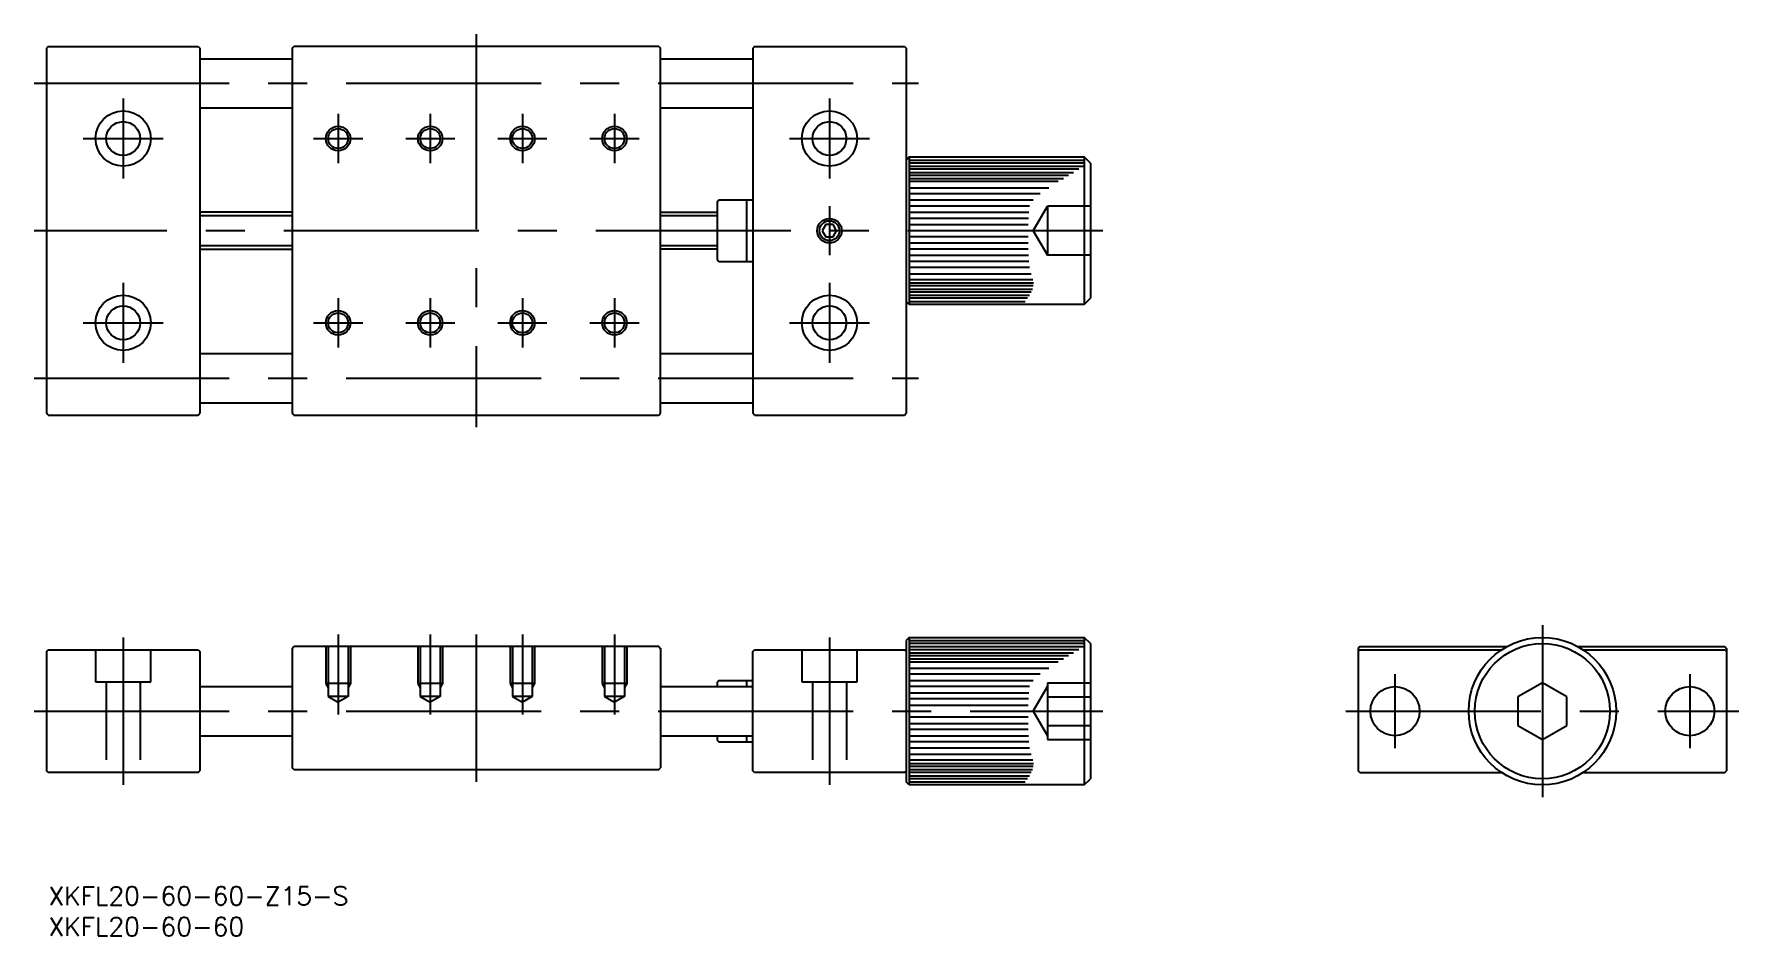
# Model space of a CAD drawing. Extents: x -246 to 32, y -37 to 110.
import ezdxf

# ---------------------------------------------------------------- set-up
doc = ezdxf.new("R2010")
doc.units = 0
doc.linetypes.add('CENTER', pattern=[50.8, 31.75, -6.35, 6.35, -6.35])
doc.linetypes.add('DASHED', pattern=[19.05, 12.7, -6.35])
doc.layers.get('0').update_dxf_attribs({"linetype": 'CONTINUOUS'})
doc.layers.add('CENTER', color=1, linetype='CONTINUOUS')
doc.styles.get("Standard").update_dxf_attribs({"font": 'txt.shx', "height": 3, "bigfont": 'bigfont.shx'})

# ---------------------------------------------------------------- blocks, each defined once
blk = doc.blocks.new('*U2')
at = {"color": 7, "linetype": 'CONTINUOUS'}
blk.add_text('XKFL20-60-60-Z15-S', height=3, dxfattribs=at).set_placement((-243.26, -31.61))
blk = doc.blocks.new('*U3')
at = {"color": 7, "linetype": 'CONTINUOUS'}
blk.add_text('XKFL20-60-60', height=3, dxfattribs=at).set_placement((-243.26, -36.61))

msp = doc.modelspace()

# ---------------------------------------------------------------- linework, layer by layer
at = {"color": 7, "linetype": 'CONTINUOUS'}
for p, q in [((-243.28, 108.18), (-243.58, 107.88)), ((-243.58, 107.88), (-243.58, 48.48)), ((-243.28, 108.18), (-218.88, 108.18)), ((-218.88, 108.18), (-218.58, 107.88)), ((-218.58, 107.88), (-218.58, 48.48)), ((-218.58, 106.18), (-203.58, 106.18)), ((-203.58, 107.88), (-203.28, 108.18)), ((-203.58, 107.88), (-203.58, 48.48)), ((-143.88, 108.18), (-203.28, 108.18)), ((-143.88, 108.18), (-143.58, 107.88)), ((-143.58, 48.48), (-143.58, 107.88)), ((-143.58, 106.18), (-128.58, 106.18)), ((-128.28, 108.18), (-128.58, 107.88)), ((-128.58, 107.88), (-128.58, 48.48)), ((-128.28, 108.18), (-103.88, 108.18)), ((-103.88, 108.18), (-103.58, 107.88)), ((-103.58, 107.88), (-103.58, 48.48)), ((-218.58, 98.18), (-203.58, 98.18)), ((-143.58, 98.18), (-128.58, 98.18)), ((-103.08, 90.18), (-103.58, 89.68)), ((-103.58, 89.68), (-103.58, 66.68)), ((-103.08, 90.18), (-74.58, 90.18)), ((-103.08, 90.18), (-103.08, 66.18)), ((-103.08, 89.68), (-74.58, 89.68)), ((-74.58, 89.18), (-103.08, 89.18)), ((-74.58, 90.18), (-74.58, 66.18)), ((-73.58, 89.18), (-74.58, 90.18)), ((-73.58, 89.18), (-73.58, 67.18)), ((-103.08, 88.68), (-74.58, 88.68)), ((-75.46, 88.18), (-103.08, 88.18)), ((-103.08, 87.68), (-76.32, 87.68)), ((-77.16, 87.18), (-103.08, 87.18)), ((-103.08, 86.68), (-77.99, 86.68)), ((-78.82, 86.18), (-103.08, 86.18)), ((-103.08, 85.18), (-80.36, 85.18)), ((-81.78, 84.18), (-103.08, 84.18)), ((-203.58, 81.18), (-218.58, 81.18)), ((-143.58, 81.18), (-134.38, 81.18)), ((-134.38, 82.88), (-134.08, 83.18)), ((-134.38, 82.88), (-134.38, 73.48)), ((-134.08, 83.18), (-128.58, 83.18)), ((-129.58, 83.18), (-129.58, 73.18)), ((-103.08, 83.18), (-82.89, 83.18)), ((-83.52, 82.18), (-103.08, 82.18)), ((-103.08, 81.18), (-83.63, 81.18)), ((-116.66, 79.18), (-117.24, 78.18)), ((-117.24, 78.18), (-116.66, 77.18)), ((-115.5, 79.18), (-116.66, 79.18)), ((-114.93, 78.18), (-115.5, 79.18)), ((-115.5, 77.18), (-114.93, 78.18)), ((-83.68, 80.18), (-103.08, 80.18)), ((-103.08, 79.18), (-83.7, 79.18)), ((-218.58, 75.18), (-203.58, 75.18)), ((-134.38, 75.18), (-143.58, 75.18)), ((-116.66, 77.18), (-115.5, 77.18)), ((-83.72, 77.18), (-103.08, 77.18)), ((-103.08, 76.18), (-83.71, 76.18)), ((-83.7, 75.18), (-103.08, 75.18)), ((-134.38, 73.48), (-134.08, 73.18)), ((-134.08, 73.18), (-128.58, 73.18)), ((-103.08, 74.18), (-83.67, 74.18)), ((-83.63, 73.18), (-103.08, 73.18)), ((-83.5, 72.18), (-103.08, 72.18)), ((-103.08, 71.18), (-83.25, 71.18)), ((-82.96, 70.18), (-103.08, 70.18)), ((-103.08, 69.68), (-82.88, 69.68)), ((-103.08, 66.18), (-103.58, 66.68)), ((-82.89, 69.18), (-103.08, 69.18)), ((-103.08, 68.68), (-83.01, 68.68)), ((-83.23, 68.18), (-103.08, 68.18)), ((-103.08, 67.68), (-83.51, 67.68)), ((-83.84, 67.18), (-103.08, 67.18)), ((-103.08, 66.68), (-84.2, 66.68)), ((-74.58, 66.18), (-73.58, 67.18)), ((-74.58, 66.18), (-103.08, 66.18)), ((-218.58, 58.18), (-203.58, 58.18)), ((-143.58, 58.18), (-128.58, 58.18)), ((-218.58, 50.18), (-203.58, 50.18)), ((-143.58, 50.18), (-128.58, 50.18)), ((-243.28, 48.18), (-243.58, 48.48)), ((-243.28, 48.18), (-218.88, 48.18)), ((-218.88, 48.18), (-218.58, 48.48)), ((-203.28, 48.18), (-203.58, 48.48)), ((-203.28, 48.18), (-143.88, 48.18)), ((-143.88, 48.18), (-143.58, 48.48)), ((-128.28, 48.18), (-128.58, 48.48)), ((-128.28, 48.18), (-103.88, 48.18)), ((-103.88, 48.18), (-103.58, 48.48)), ((-103.08, 11.97), (-103.58, 11.47)), ((-103.58, 11.47), (-103.58, -11.53)), ((-103.08, 11.97), (-74.58, 11.97)), ((-103.08, 11.97), (-103.08, -12.03)), ((-103.08, 11.47), (-74.58, 11.47)), ((-74.58, 11.97), (-74.58, -12.03)), ((-73.58, 10.97), (-74.58, 11.97)), ((-243.58, 9.67), (-243.28, 9.97)), ((-243.58, 9.67), (-243.58, -9.73)), ((-243.28, 9.97), (-218.88, 9.97)), ((-218.88, 9.97), (-218.58, 9.67)), ((-218.58, 9.67), (-218.58, -9.73)), ((-203.58, 10.17), (-203.28, 10.47)), ((-203.58, 10.17), (-203.58, -9.23)), ((-143.88, 10.47), (-203.28, 10.47)), ((-143.88, 10.47), (-143.58, 10.17)), ((-143.58, 10.17), (-143.58, -9.23)), ((-128.58, 9.67), (-128.28, 9.97)), ((-128.58, -9.73), (-128.58, 9.67)), ((-128.28, 9.97), (-103.88, 9.97)), ((-103.58, 9.67), (-103.88, 9.97)), ((-103.58, 9.67), (-103.58, -9.73)), ((-74.58, 10.97), (-103.08, 10.97)), ((-103.08, 10.47), (-74.58, 10.47)), ((-75.46, 9.97), (-103.08, 9.97)), ((-103.08, 9.47), (-76.32, 9.47)), ((-77.16, 8.97), (-103.08, 8.97)), ((-103.08, 8.47), (-77.99, 8.47)), ((-73.58, 10.97), (-73.58, -11.03)), ((-29.7, 10.47), (-30, 10.17)), ((-30, 10.17), (-30, -9.73)), ((-29.7, 9.97), (-30, 9.67)), ((-29.7, 10.47), (-5.81, 10.47)), ((-29.7, 9.97), (-6.63, 9.97)), ((5.81, 10.47), (29.7, 10.47)), ((6.63, 9.97), (29.7, 9.97)), ((29.7, 10.47), (30, 10.17)), ((29.7, 9.97), (30, 9.67)), ((30, 10.17), (30, -9.73)), ((-78.82, 7.97), (-103.08, 7.97)), ((-103.08, 6.97), (-80.36, 6.97)), ((-81.78, 5.97), (-103.08, 5.97)), ((-218.58, 3.97), (-203.58, 3.97)), ((-143.58, 3.97), (-128.58, 3.97)), ((-134.08, 4.97), (-134.38, 4.67)), ((-134.38, 4.67), (-134.38, 3.97)), ((-134.08, 4.97), (-128.58, 4.97)), ((-129.58, 4.97), (-129.58, 3.97)), ((-103.08, 4.97), (-82.89, 4.97)), ((-83.52, 3.97), (-103.08, 3.97)), ((-103.08, 2.97), (-83.63, 2.97)), ((0, 4.59), (-4, 2.28)), ((4, 2.28), (0, 4.59)), ((-83.68, 1.97), (-103.08, 1.97)), ((-103.08, 0.97), (-83.7, 0.97)), ((-4, 2.28), (-4, -2.34)), ((4, -2.34), (4, 2.28)), ((-83.72, -1.03), (-103.08, -1.03)), ((-103.08, -2.03), (-83.71, -2.03)), ((-4, -2.34), (0, -4.65)), ((0, -4.65), (4, -2.34)), ((-218.58, -4.03), (-203.58, -4.03)), ((-143.58, -4.03), (-128.58, -4.03)), ((-134.38, -4.03), (-134.38, -4.73)), ((-134.38, -4.73), (-134.08, -5.03)), ((-134.08, -5.03), (-128.58, -5.03)), ((-129.58, -4.03), (-129.58, -5.03)), ((-83.7, -3.03), (-103.08, -3.03)), ((-103.08, -4.03), (-83.67, -4.03)), ((-83.63, -5.03), (-103.08, -5.03)), ((-83.5, -6.03), (-103.08, -6.03)), ((-103.08, -7.03), (-83.25, -7.03)), ((-82.96, -8.03), (-103.08, -8.03)), ((-243.28, -10.03), (-243.58, -9.73)), ((-218.88, -10.03), (-243.28, -10.03)), ((-218.88, -10.03), (-218.58, -9.73)), ((-203.28, -9.53), (-203.58, -9.23)), ((-203.28, -9.53), (-143.88, -9.53)), ((-143.88, -9.53), (-143.58, -9.23)), ((-128.28, -10.03), (-128.58, -9.73)), ((-103.88, -10.03), (-128.28, -10.03)), ((-103.88, -10.03), (-103.58, -9.73)), ((-103.08, -8.53), (-82.88, -8.53)), ((-82.89, -9.03), (-103.08, -9.03)), ((-103.08, -9.53), (-83.01, -9.53)), ((-83.23, -10.03), (-103.08, -10.03)), ((-103.08, -10.53), (-83.51, -10.53)), ((-83.84, -11.03), (-103.08, -11.03)), ((-74.58, -12.03), (-73.58, -11.03)), ((-29.7, -10.03), (-30, -9.73)), ((-29.7, -10.03), (-6.63, -10.03)), ((6.63, -10.03), (29.7, -10.03)), ((29.7, -10.03), (30, -9.73)), ((-103.08, -12.03), (-103.58, -11.53)), ((-103.08, -11.53), (-84.2, -11.53)), ((-74.58, -12.03), (-103.08, -12.03))]:
    msp.add_line(p, q, dxfattribs=at)
at = {"color": 3, "linetype": 'CONTINUOUS'}
for p, q in [((-218.58, 80.64), (-203.58, 80.64)), ((-143.58, 80.64), (-134.38, 80.64)), ((-203.58, 75.72), (-218.58, 75.72)), ((-134.38, 75.72), (-143.58, 75.72))]:
    msp.add_line(p, q, dxfattribs=at)
at = {"color": 3, "linetype": 'DASHED'}
for p, q in [((-82.89, 78.18), (-80.58, 82.18)), ((-73.58, 82.18), (-80.58, 82.18)), ((-80.58, 82.18), (-80.58, 74.18)), ((-82.89, 78.18), (-80.58, 74.18)), ((-73.58, 78.18), (-80.58, 78.18)), ((-73.58, 74.18), (-80.58, 74.18)), ((-235.58, 9.97), (-235.58, 4.77)), ((-226.58, 4.77), (-226.58, 9.97)), ((-198.08, 10.47), (-198.08, 4.47)), ((-197.7, 10.47), (-197.7, 2.37)), ((-194.46, 10.47), (-194.46, 2.37)), ((-194.08, 10.47), (-194.08, 4.47)), ((-183.08, 10.47), (-183.08, 4.47)), ((-182.7, 10.47), (-182.7, 2.37)), ((-179.46, 10.47), (-179.46, 2.37)), ((-179.08, 10.47), (-179.08, 4.47)), ((-168.08, 10.47), (-168.08, 4.47)), ((-167.7, 10.47), (-167.7, 2.37)), ((-164.46, 10.47), (-164.46, 2.37)), ((-164.08, 10.47), (-164.08, 4.47)), ((-153.08, 10.47), (-153.08, 4.47)), ((-152.7, 10.47), (-152.7, 2.37)), ((-149.46, 10.47), (-149.46, 2.37)), ((-149.08, 10.47), (-149.08, 4.47)), ((-120.58, 9.97), (-120.58, 4.77)), ((-111.58, 4.77), (-111.58, 9.97)), ((-235.58, 4.77), (-226.58, 4.77)), ((-233.83, 4.77), (-233.83, -10.03)), ((-228.33, 4.77), (-228.33, -10.03)), ((-198.08, 4.47), (-197.7, 3.81)), ((-194.08, 4.47), (-198.08, 4.47)), ((-194.08, 4.47), (-194.46, 3.81)), ((-183.08, 4.47), (-182.7, 3.81)), ((-179.08, 4.47), (-183.08, 4.47)), ((-179.08, 4.47), (-179.46, 3.81)), ((-168.08, 4.47), (-167.7, 3.81)), ((-164.08, 4.47), (-168.08, 4.47)), ((-164.08, 4.47), (-164.46, 3.81)), ((-153.08, 4.47), (-152.7, 3.81)), ((-149.08, 4.47), (-153.08, 4.47)), ((-149.08, 4.47), (-149.46, 3.81)), ((-120.58, 4.77), (-111.58, 4.77)), ((-118.83, 4.77), (-118.83, -10.03)), ((-113.33, 4.77), (-113.33, -10.03)), ((-82.89, -0.03), (-80.58, 3.97)), ((-80.58, 4.59), (-80.58, -4.65)), ((-80.58, 4.59), (-73.58, 4.59)), ((-197.7, 2.37), (-196.08, 1.43)), ((-194.46, 2.37), (-197.7, 2.37)), ((-194.46, 2.37), (-196.08, 1.43)), ((-182.7, 2.37), (-181.08, 1.43)), ((-179.46, 2.37), (-182.7, 2.37)), ((-179.46, 2.37), (-181.08, 1.43)), ((-167.7, 2.37), (-166.08, 1.43)), ((-164.46, 2.37), (-167.7, 2.37)), ((-164.46, 2.37), (-166.08, 1.43)), ((-152.7, 2.37), (-151.08, 1.43)), ((-149.46, 2.37), (-152.7, 2.37)), ((-149.46, 2.37), (-151.08, 1.43)), ((-80.58, 2.28), (-73.58, 2.28)), ((-82.89, -0.03), (-80.58, -4.03)), ((-80.58, -2.34), (-73.58, -2.34)), ((-80.58, -4.65), (-73.58, -4.65))]:
    msp.add_line(p, q, dxfattribs=at)
at = {"color": 7, "linetype": 'CONTINUOUS'}
for centre, radius in [((-231.08, 93.18), 4.5), ((-116.08, 93.18), 4.5), ((-231.08, 93.18), 2.75), ((-196.08, 93.18), 1.62), ((-181.08, 93.18), 1.62), ((-166.08, 93.18), 1.62), ((-151.08, 93.18), 1.62), ((-116.08, 93.18), 2.75), ((-116.08, 78.18), 1.62), ((-231.08, 63.18), 4.5), ((-116.08, 63.18), 4.5), ((-231.08, 63.18), 2.75), ((-196.08, 63.18), 1.62), ((-181.08, 63.18), 1.62), ((-166.08, 63.18), 1.62), ((-151.08, 63.18), 1.62), ((-116.08, 63.18), 2.75), ((0, -0.03), 12), ((0, -0.03), 11), ((-24, -0.03), 4), ((24, -0.03), 4)]:
    msp.add_circle(centre, radius, dxfattribs=at)
at = {"color": 3, "linetype": 'CONTINUOUS'}
for centre in [(-196.08, 93.18), (-181.08, 93.18), (-166.08, 93.18), (-151.08, 93.18), (-116.08, 78.18), (-196.08, 63.18), (-181.08, 63.18), (-166.08, 63.18), (-151.08, 63.18)]:
    msp.add_circle(centre, 2, dxfattribs=at)
at = {"layer": 'CENTER', "color": 1, "linetype": 'CENTER'}
for p, q in [((-173.58, 110.18), (-173.58, 46.18)), ((-245.58, 102.18), (-101.58, 102.18)), ((-231.08, 99.68), (-231.08, 86.68)), ((-196.08, 97.18), (-196.08, 89.18)), ((-181.08, 97.18), (-181.08, 89.18)), ((-166.08, 97.18), (-166.08, 89.18)), ((-151.08, 97.18), (-151.08, 89.18)), ((-116.08, 99.68), (-116.08, 86.68)), ((-237.58, 93.18), (-224.58, 93.18)), ((-200.08, 93.18), (-192.08, 93.18)), ((-185.08, 93.18), (-177.08, 93.18)), ((-170.08, 93.18), (-162.08, 93.18)), ((-155.08, 93.18), (-147.08, 93.18)), ((-122.58, 93.18), (-109.58, 93.18)), ((-116.08, 82.18), (-116.08, 74.18)), ((-71.58, 78.18), (-245.58, 78.18)), ((-231.08, 69.68), (-231.08, 56.68)), ((-116.08, 69.68), (-116.08, 56.68)), ((-196.08, 67.18), (-196.08, 59.18)), ((-181.08, 67.18), (-181.08, 59.18)), ((-166.08, 67.18), (-166.08, 59.18)), ((-151.08, 67.18), (-151.08, 59.18)), ((-237.58, 63.18), (-224.58, 63.18)), ((-200.08, 63.18), (-192.08, 63.18)), ((-185.08, 63.18), (-177.08, 63.18)), ((-170.08, 63.18), (-162.08, 63.18)), ((-155.08, 63.18), (-147.08, 63.18)), ((-122.58, 63.18), (-109.58, 63.18)), ((-245.58, 54.18), (-101.58, 54.18)), ((0, 13.97), (0, -14.03)), ((-231.08, 11.97), (-231.08, -12.03)), ((-196.08, 12.47), (-196.08, -0.57)), ((-181.08, 12.47), (-181.08, -0.57)), ((-173.58, 12.47), (-173.58, -11.53)), ((-166.08, 12.47), (-166.08, -0.57)), ((-151.08, 12.47), (-151.08, -0.57)), ((-116.08, 11.97), (-116.08, -12.03)), ((-24, 5.97), (-24, -6.03)), ((24, 5.97), (24, -6.03)), ((-245.58, -0.03), (-71.58, -0.03)), ((-32, -0.03), (32, -0.03))]:
    msp.add_line(p, q, dxfattribs=at)

# ---------------------------------------------------------------- block references
at = {"color": 7, "linetype": 'CONTINUOUS'}
for name in ['*U2', '*U3']:
    msp.add_blockref(name, (0, 0), dxfattribs=at)

doc.saveas('drawing.dxf')
